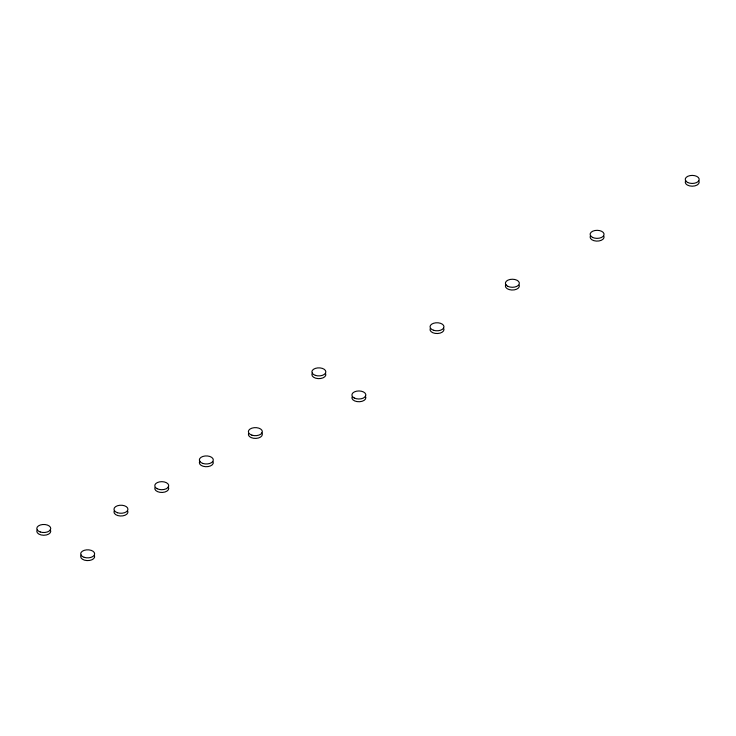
<?xml version="1.0" encoding="UTF-8"?>
<svg xmlns="http://www.w3.org/2000/svg" width="736" height="736" viewBox="0 0 736 736"><rect width="100%" height="100%" fill="white"/><g stroke="black" fill="none" stroke-linecap="round" stroke-linejoin="round"><path stroke-width="1.1" d="M698.666 180.624A6.983 4.03 0 0 1 692.217 186.199A6.983 4.03 0 0 1 685.768 180.624M603.934 236.302A6.983 4.03 0 0 1 596.408 241.095A6.983 4.03 0 0 1 590.64 235.548M519.22 285.209A6.983 4.03 0 0 1 511.686 290.012A6.983 4.03 0 0 1 505.917 284.455M443.458 327.971A6.983 4.03 0 0 1 437.69 333.518A6.983 4.03 0 0 1 430.155 328.725M325.717 373.824A6.983 4.03 0 0 1 318.182 378.626A6.983 4.03 0 0 1 312.423 373.069M365.332 396.17A6.983 4.03 0 0 1 359.564 401.727A6.983 4.03 0 0 1 352.038 396.925M261.804 432.842A6.983 4.03 0 0 1 256.045 438.398A6.983 4.03 0 0 1 248.51 433.596M213.182 461.904A6.983 4.03 0 0 1 205.648 466.698A6.983 4.03 0 0 1 199.888 461.141M168.204 486.882A6.983 4.03 0 0 1 162.435 492.439A6.983 4.03 0 0 1 154.91 487.637M127.806 511.189A6.983 4.03 0 0 1 120.281 515.991A6.983 4.03 0 0 1 114.512 510.434M94.521 555.781A6.983 4.03 0 0 1 86.986 560.584A6.983 4.03 0 0 1 81.227 555.027M50.25 529.718A6.983 4.03 0 0 1 43.728 535.265A6.983 4.03 0 0 1 37.352 529.662M40.241 531.972A6.983 4.03 0 0 0 50.756 528.531A6.983 4.03 0 0 0 40.342 524.989A6.983 4.03 0 0 0 40.241 531.972M687.617 182.454A6.983 4.03 0 0 0 699.062 180.219A6.983 4.03 0 0 0 689.972 175.61A6.983 4.03 0 0 0 687.617 182.454M592.489 237.378A6.983 4.03 0 0 0 603.934 235.134A6.983 4.03 0 0 0 594.844 230.534A6.983 4.03 0 0 0 592.489 237.378M507.766 286.295A6.983 4.03 0 0 0 519.22 284.05A6.983 4.03 0 0 0 510.122 279.45A6.983 4.03 0 0 0 507.766 286.295M433.513 330.262A6.983 4.03 0 0 0 443.983 326.775A6.983 4.03 0 0 0 433.513 323.288A6.983 4.03 0 0 0 433.513 330.262M315.376 375.369A6.983 4.03 0 0 0 325.846 371.873A6.983 4.03 0 0 0 315.376 368.386A6.983 4.03 0 0 0 315.376 375.369M354.283 398.01A6.983 4.03 0 0 0 365.728 395.766A6.983 4.03 0 0 0 356.638 391.166A6.983 4.03 0 0 0 354.283 398.01M251.868 435.142A6.983 4.03 0 0 0 262.338 431.646A6.983 4.03 0 0 0 251.868 428.159A6.983 4.03 0 0 0 251.868 435.142M117.466 512.734A6.983 4.03 0 0 0 127.944 509.238A6.983 4.03 0 0 0 117.466 505.752A6.983 4.03 0 0 0 117.466 512.734M84.18 557.327A6.983 4.03 0 0 0 94.65 553.84A6.983 4.03 0 0 0 84.18 550.344A6.983 4.03 0 0 0 84.18 557.327M202.842 463.441A6.983 4.03 0 0 0 213.311 459.954A6.983 4.03 0 0 0 202.842 456.458A6.983 4.03 0 0 0 202.842 463.441M157.145 488.722A6.983 4.03 0 0 0 168.599 486.478A6.983 4.03 0 0 0 159.51 481.878A6.983 4.03 0 0 0 157.145 488.722"/></g></svg>
